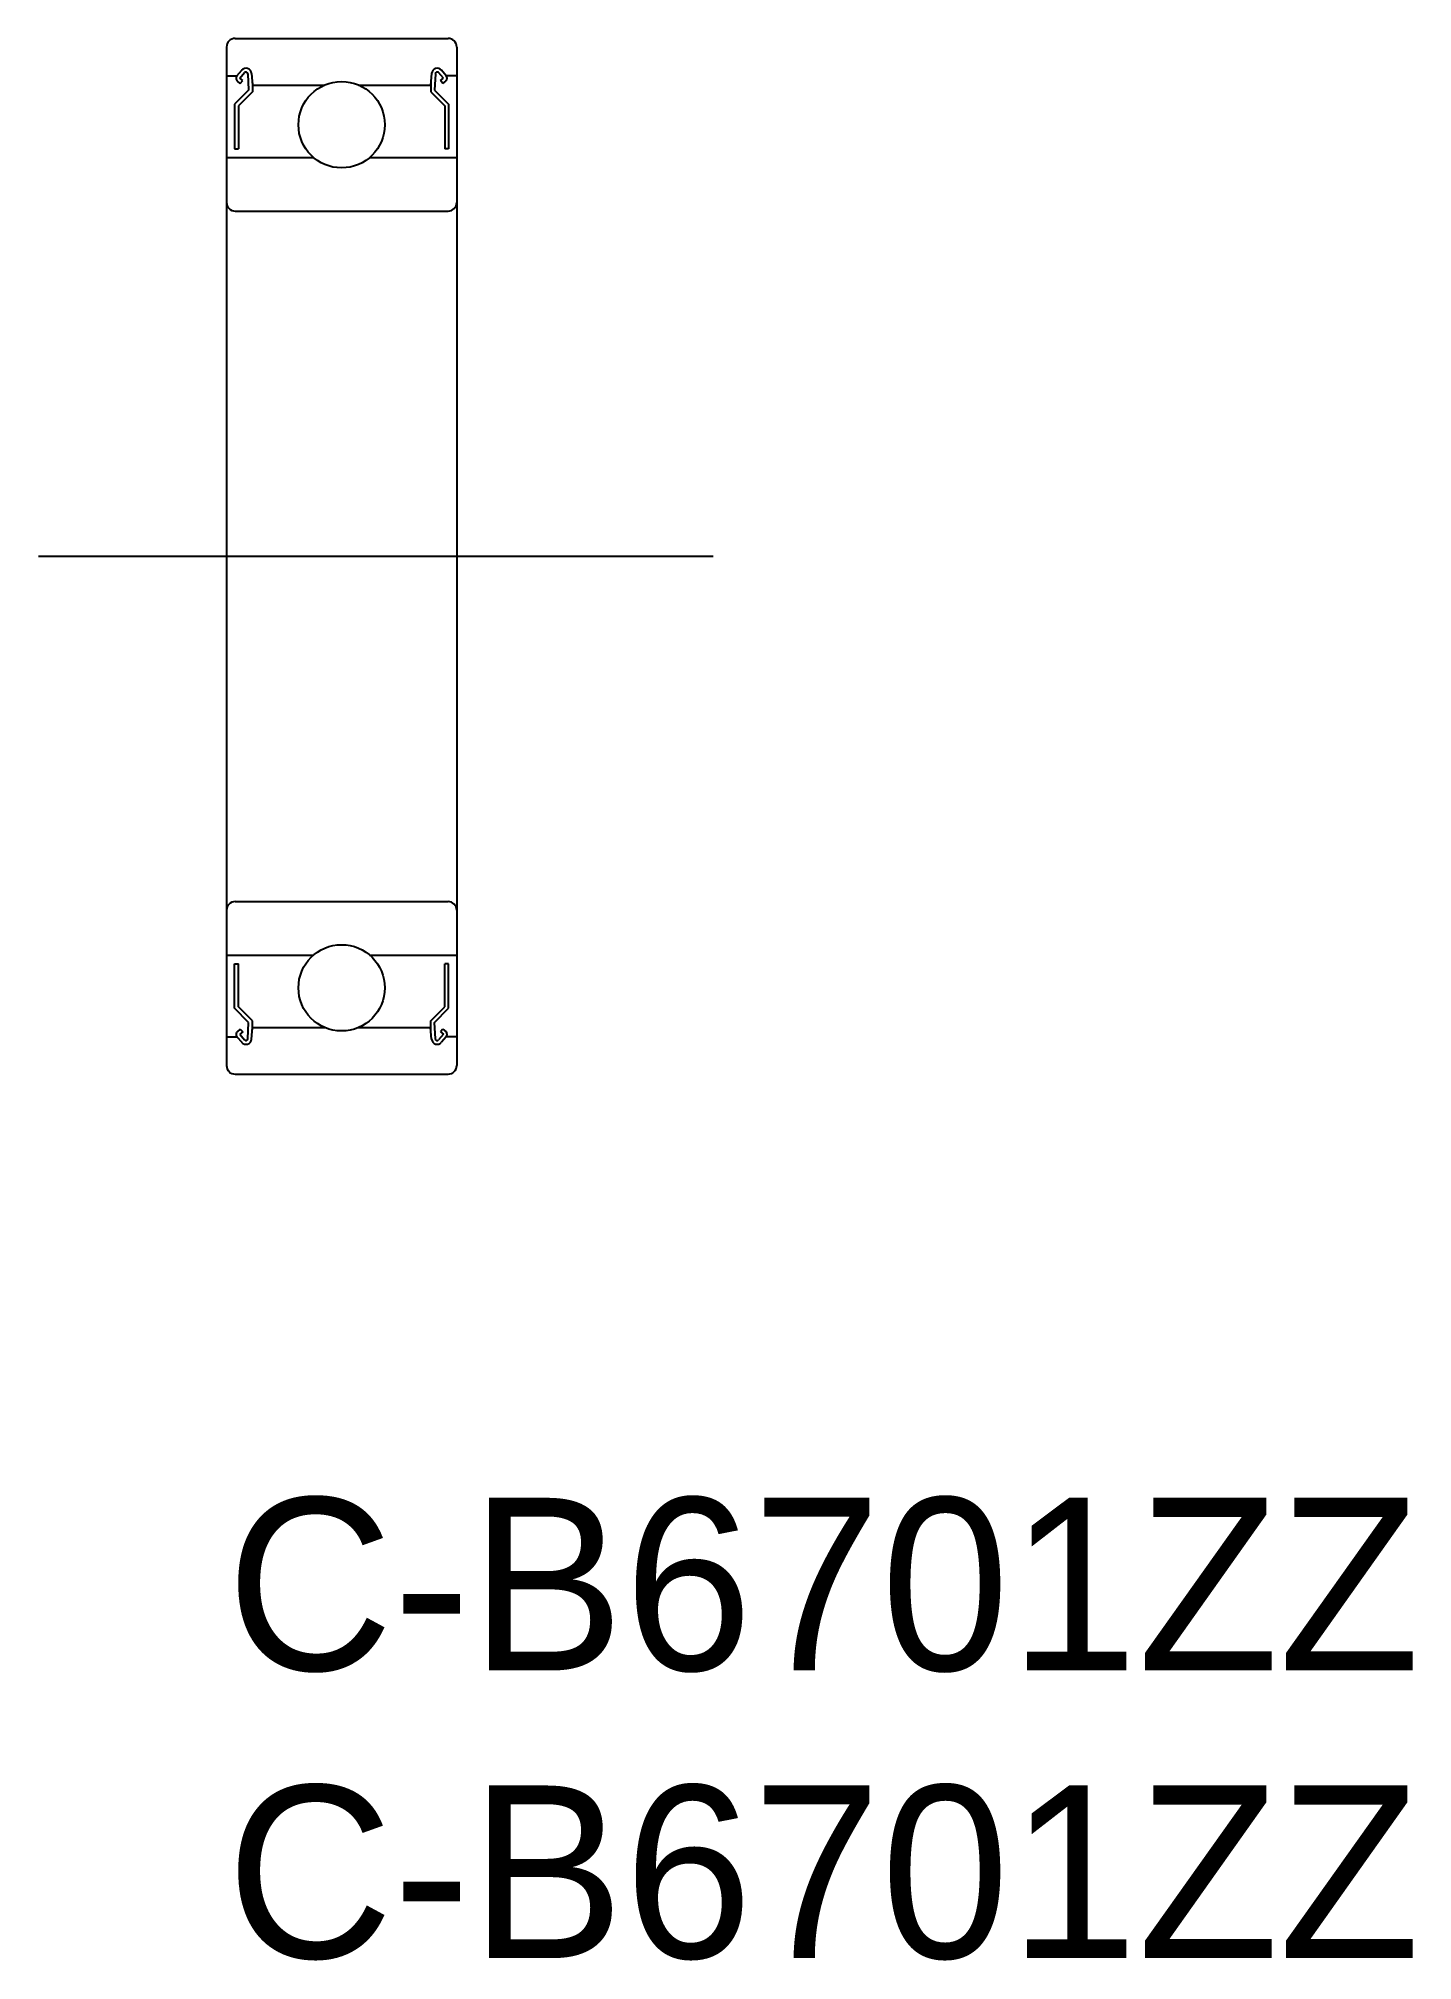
# Model space of a CAD drawing. Extents: x -3.3 to 20.6, y -8.1 to 25.3.
import ezdxf

# ---------------------------------------------------------------- set-up
doc = ezdxf.new("R2010")
doc.units = 0
doc.linetypes.add('CENTER', pattern=[50.8, 31.75, -6.35, 6.35, -6.35])
doc.layers.get('0').update_dxf_attribs({"linetype": 'CONTINUOUS'})
doc.layers.add('CENTER', color=1, linetype='CENTER')

msp = doc.modelspace()

# ---------------------------------------------------------------- linework, layer by layer
at = {"color": 7, "linetype": 'CONTINUOUS'}
for p, q in [((0, 25.127), (0, 7.427)), ((0.15, 25.277), (3.85, 25.277)), ((4, 25.127), (4, 7.427)), ((0.182, 24.627), (0.264, 24.724)), ((3.818, 24.627), (3.736, 24.724)), ((0, 24.627), (0.182, 24.627)), ((0.033, 24.627), (0.182, 24.627)), ((0.24, 24.493), (0.19, 24.535)), ((0.232, 24.585), (0.314, 24.682)), ((0.282, 24.543), (0.232, 24.585)), ((0.24, 24.493), (0.282, 24.543)), ((0.371, 24.662), (0.385, 24.377)), ((0.436, 24.669), (0.453, 24.467)), ((0.45, 24.503), (0.45, 24.35)), ((0.453, 24.467), (1.706, 24.467)), ((2.294, 24.467), (3.547, 24.467)), ((3.564, 24.669), (3.547, 24.467)), ((3.55, 24.503), (3.55, 24.35)), ((3.629, 24.662), (3.615, 24.377)), ((3.768, 24.585), (3.686, 24.682)), ((3.718, 24.543), (3.768, 24.585)), ((3.76, 24.493), (3.718, 24.543)), ((3.76, 24.493), (3.81, 24.535)), ((4, 24.627), (3.818, 24.627)), ((3.967, 24.627), (3.818, 24.627)), ((0.385, 24.377), (0.141, 24.133)), ((0.141, 24.133), (0.141, 23.357)), ((0.45, 24.35), (0.206, 24.106)), ((0.206, 24.106), (0.206, 23.357)), ((3.55, 24.35), (3.794, 24.106)), ((3.615, 24.377), (3.859, 24.133)), ((3.794, 24.106), (3.794, 23.357)), ((3.859, 24.133), (3.859, 23.357)), ((0, 23.207), (1.513, 23.207)), ((0.141, 23.357), (0.206, 23.357)), ((2.487, 23.207), (4, 23.207)), ((3.859, 23.357), (3.794, 23.357)), ((0.15, 22.277), (3.85, 22.277)), ((0.15, 10.277), (3.85, 10.277)), ((0, 9.347), (1.513, 9.347)), ((0.141, 8.421), (0.141, 9.196)), ((0.141, 9.196), (0.206, 9.196)), ((0.206, 8.448), (0.206, 9.196)), ((2.487, 9.347), (4, 9.347)), ((3.859, 9.196), (3.794, 9.196)), ((3.794, 8.448), (3.794, 9.196)), ((3.859, 8.421), (3.859, 9.196)), ((0.385, 8.176), (0.141, 8.421)), ((0.45, 8.203), (0.206, 8.448)), ((3.55, 8.203), (3.794, 8.448)), ((3.615, 8.176), (3.859, 8.421)), ((0.24, 8.06), (0.19, 8.018)), ((0.24, 8.06), (0.282, 8.01)), ((0.371, 7.891), (0.385, 8.176)), ((0.436, 7.884), (0.453, 8.087)), ((0.45, 8.05), (0.45, 8.203)), ((0.453, 8.087), (1.706, 8.087)), ((2.294, 8.087), (3.547, 8.087)), ((3.564, 7.884), (3.547, 8.087)), ((3.55, 8.05), (3.55, 8.203)), ((3.629, 7.891), (3.615, 8.176)), ((3.76, 8.06), (3.718, 8.01)), ((3.76, 8.06), (3.81, 8.018)), ((0, 7.927), (0.182, 7.927)), ((0.033, 7.927), (0.182, 7.927)), ((0.182, 7.927), (0.264, 7.83)), ((0.282, 8.01), (0.232, 7.969)), ((0.232, 7.969), (0.314, 7.872)), ((3.768, 7.969), (3.686, 7.872)), ((3.718, 8.01), (3.768, 7.969)), ((3.818, 7.927), (3.736, 7.83)), ((3.967, 7.927), (3.818, 7.927)), ((4, 7.927), (3.818, 7.927)), ((0.15, 7.277), (3.85, 7.277))]:
    msp.add_line(p, q, dxfattribs=at)
for centre in [(2, 23.777), (2, 8.777)]:
    msp.add_circle(centre, 0.75, dxfattribs=at)
for centre, radius, start, end in [((0.15, 25.127), 0.15, 90, 180), ((3.85, 25.127), 0.15, 0, 90), ((0.338, 24.661), 0.0977, 4.9968, 140.0002), ((3.662, 24.661), 0.0977, 39.9998, 175.0032), ((0.232, 24.585), 0.0651, 140.0002, 230.0848), ((0.339, 24.661), 0.0326, 2.8198, 140.0033), ((3.661, 24.661), 0.0326, 39.9967, 177.1802), ((3.768, 24.585), 0.0651, 309.9152, 39.9998), ((0.15, 22.427), 0.15, 180, 270), ((3.85, 22.427), 0.15, 270, 0), ((0.15, 10.127), 0.15, 90, 180), ((3.85, 10.127), 0.15, 0, 90), ((0.232, 7.968), 0.0651, 129.9152, 219.9998), ((3.768, 7.968), 0.0651, 320.0002, 50.0848), ((0.338, 7.893), 0.0977, 219.9998, 355.0032), ((0.339, 7.892), 0.0326, 219.9967, 357.1802), ((3.662, 7.893), 0.0977, 184.9968, 320.0002), ((3.661, 7.892), 0.0326, 182.8198, 320.0033), ((0.15, 7.427), 0.15, 180, 270), ((3.85, 7.427), 0.15, 270, 0)]:
    msp.add_arc(centre, radius, start, end, dxfattribs=at)
at = {"layer": 'CENTER', "color": 1, "linetype": 'CENTER'}
msp.add_line((-3.268, 16.277), (8.459, 16.277), dxfattribs=at)

# ---------------------------------------------------------------- texts
at = {"color": 7, "linetype": 'CONTINUOUS'}
for p in [(0, -3.085), (0, -8.085)]:
    msp.add_text('C-B6701ZZ', height=3, dxfattribs=at).set_placement(p)

doc.saveas('drawing.dxf')
